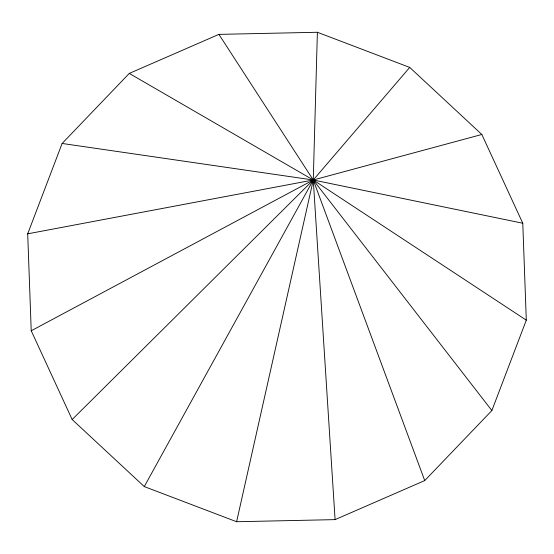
<?xml version="1.0" encoding="UTF-8"?>
<svg xmlns="http://www.w3.org/2000/svg" width="554" height="554" viewBox="0 0 554 554"><rect width="100%" height="100%" fill="white"/><g stroke="black" fill="none" stroke-linecap="round" stroke-linejoin="round"><path stroke-width="0.83" d="M317.387 32.27L313.266 180.002L335.094 519.624L236.613 521.73L144.282 486.585L72.159 419.523L31.225 330.766L27.7 233.83L62.131 143.458L129.276 73.419L218.906 34.376L317.387 32.27L409.718 67.415L481.841 134.477L522.775 223.234L526.3 320.17L491.869 410.542L424.724 480.581L335.094 519.624M236.613 521.73L313.266 180.002L409.718 67.415M144.282 486.585L313.266 180.002L481.841 134.477M72.159 419.523L313.266 180.002L522.775 223.234M31.225 330.766L313.266 180.002L526.3 320.17M27.7 233.83L313.266 180.002L491.869 410.542M62.131 143.458L313.266 180.002L424.724 480.581M129.276 73.419L313.266 180.002L218.906 34.376"/></g></svg>
